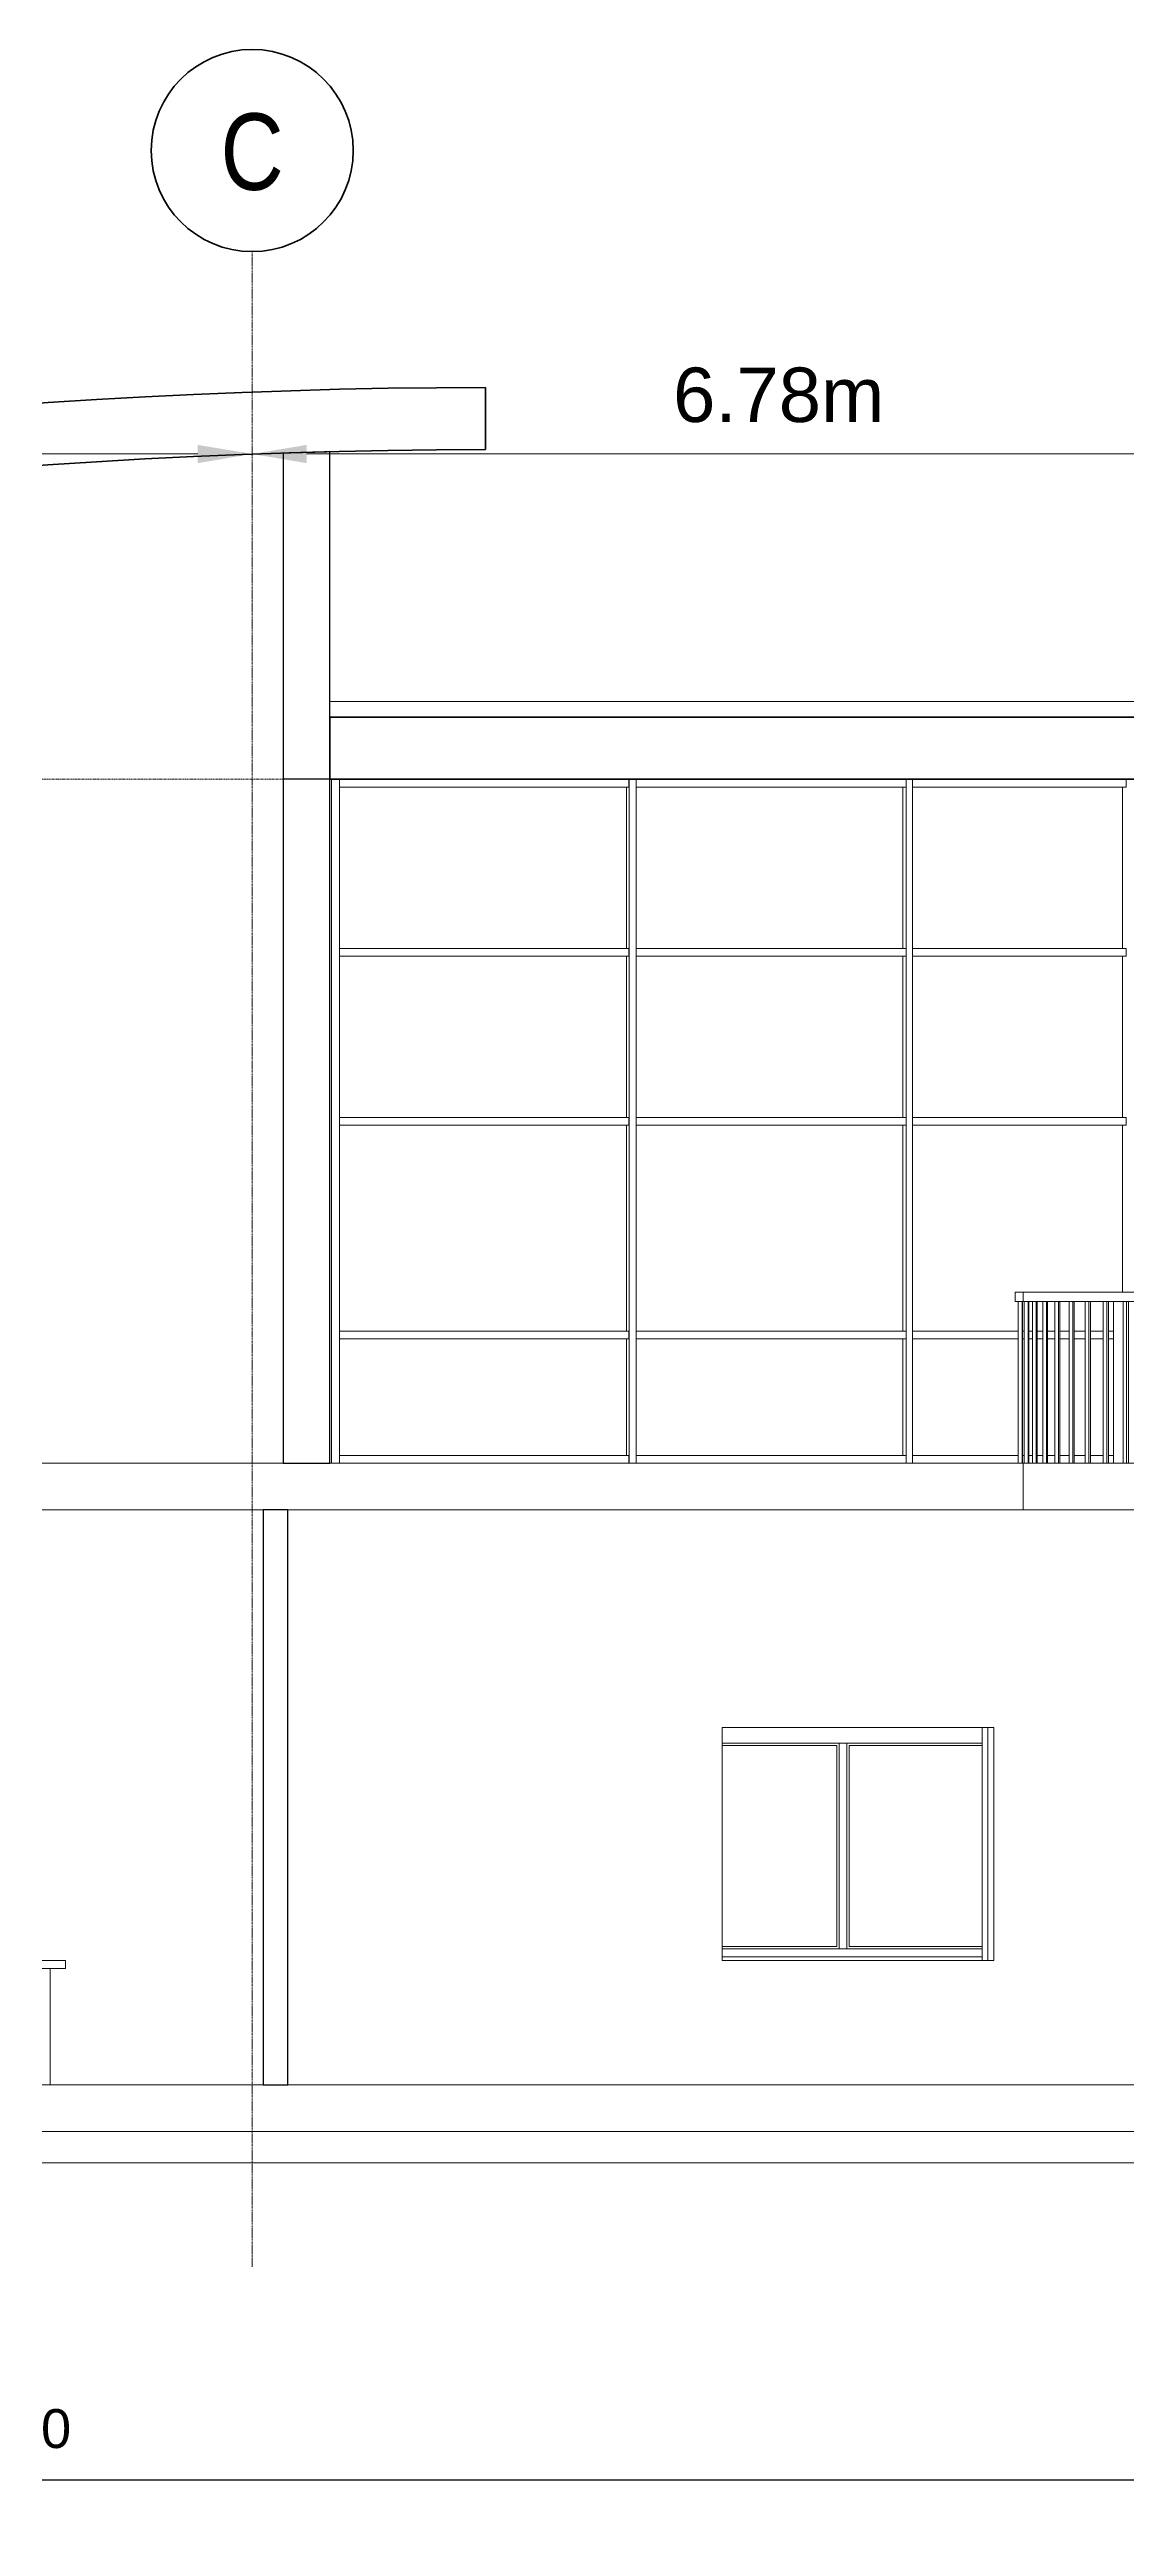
# Model space of a CAD drawing. Header units: millimetres. Extents: x -11910 to 25931, y -2840 to 13095.
# Drawn here: x 8075 to 15003, y -2840 to 13095 of the extents above; entities that cross this region are included whole.
import ezdxf

# ---------------------------------------------------------------- set-up
doc = ezdxf.new("R2010")
doc.units = ezdxf.units.MM
doc.linetypes.add('AEC_Centre', pattern=[24, 12, -4, 4, -4])
doc.linetypes.add('Grid Line', pattern=[21, 12, -3, 3, -3])
for name, color, linetype, lineweight in [('A-G22-M-FloorOutline', 6, 'Continuous', 15), ('A-G23-M-StairHandrail', 1, 'Continuous', 15), ('A-G24-M-Roofs', 4, 'Continuous', 15), ('A-G25-M-Walls', 7, 'Continuous', 15), ('A-G252-M-WallsInterior', 7, 'Continuous', 15), ('A-G321-M-WindowCills', 3, 'Continuous', 15), ('A-G321-M-Windows', 6, 'Continuous', 15), ('A-G4-M-FFE', 5, 'Continuous', 15), ('A-G421-M-GridsStructural', 1, 'Continuous', 5), ('A-Z051-M-Levels', 6, 'Continuous', 5), ('A-Z23-D-Dimensions', 7, 'Continuous', 5)]:
    doc.layers.add(name, color=color, linetype=linetype, lineweight=lineweight)
doc.styles.add('WF-2.5', font='arial.ttf', dxfattribs={"height": 2.5})
doc.styles.add('WF-3.5', font='arial.ttf', dxfattribs={"height": 3.5})
doc.dimstyles.new('WF-Dims', dxfattribs={"dimtxt": 2.5, "dimasz": 2.5, "dimexe": 3, "dimexo": 3, "dimgap": 2, "dimtad": 1, "dimdec": 0, "dimzin": 0, "dimdsep": 46, "dimtxsty": 'WF-2.5', "dimcen": 0, "dimadec": 0, "dimazin": 0, "dimtfac": 1, "dimtdec": 0, "dimtix": 1, "dimtofl": 0, "dimtmove": 0, "dimatfit": 3, "dimfxl": 1, "dimtolj": 1, "dimtzin": 0, "dimarcsym": 0})
doc.dimstyles.new('WF-Dims-Grid', dxfattribs={"dimtxt": 3.5, "dimasz": 3.5, "dimexe": 3, "dimexo": 3, "dimgap": 2, "dimtad": 1, "dimlfac": 0.001, "dimzin": 0, "dimdsep": 46, "dimtxsty": 'WF-3.5', "dimcen": 0, "dimse1": 1, "dimse2": 1, "dimclrd": 1, "dimclrt": 1, "dimadec": 0, "dimazin": 0, "dimtfac": 1, "dimtix": 1, "dimtofl": 0, "dimtmove": 0, "dimatfit": 3, "dimfxl": 1, "dimtolj": 1, "dimtzin": 0, "dimlwd": 18, "dimarcsym": 0})

# ---------------------------------------------------------------- blocks, each defined once
blk = doc.blocks.new('Curtain Wall Panel - Plain - Curtain Wall Panel - Plain-239387-Section 2')
at = {"layer": 'A-G321-M-Windows'}
for p, q in [((13139, 2185), (12402, 2185)), ((13139, 890), (13139, 2185)), ((13154, 2200), (13154, 875)), ((12402, 890), (13139, 890)), ((13154, 875), (12402, 875))]:
    blk.add_line(p, q, dxfattribs=at)
blk = doc.blocks.new('Curtain Wall Panel - Plain - Curtain Wall Panel - Plain-V1-Section 2')
at = {"layer": 'A-G321-M-Windows'}
for p, q in [((13204, 875), (13204, 2200)), ((13219, 2185), (13219, 890)), ((14074, 2185), (13219, 2185)), ((14074, 875), (13204, 875)), ((13219, 890), (14074, 890))]:
    blk.add_line(p, q, dxfattribs=at)
blk = doc.blocks.new('Rectangular Mullion - 50 x 250mm-239385-Section 2')
at = {"layer": 'A-G321-M-WindowCills'}
blk.add_line((13179, 875), (12402, 875), dxfattribs=at)
blk = doc.blocks.new('Rectangular Mullion - 50 x 250mm-V2-Section 2')
at = {"layer": 'A-G321-M-WindowCills'}
blk.add_line((14074, 875), (13179, 875), dxfattribs=at)
blk = doc.blocks.new('Rectangular Mullion - 50 x 100mm-227649-Section 2')
at = {"layer": 'A-G321-M-WindowCills'}
for p, q in [((13154, 2200), (13154, 875)), ((13204, 875), (13204, 2200)), ((13204, 875), (13154, 875))]:
    blk.add_line(p, q, dxfattribs=at)
blk = doc.blocks.new('Concept Table - Grade 1 - Conference Table-246450-Section 2')
at = {"layer": 'A-G4-M-FFE', "lineweight": 5}
for p, q in [((5979, 800), (8179, 800)), ((5979, 800), (5979, 750)), ((8179, 800), (8179, 750)), ((8179, 750), (5979, 750)), ((6079, 750), (6079, 0)), ((6179, 0), (6179, 750)), ((7979, 750), (7979, 0)), ((8079, 0), (8079, 750)), ((6179, 0), (6079, 0)), ((8079, 0), (7979, 0))]:
    blk.add_line(p, q, dxfattribs=at)
blk = doc.blocks.new('System Panel - Concept Glazed-259674-Section 2')
at = {"layer": 'A-G321-M-Windows'}
blk.add_line((13565, 4050), (13565, 4800), dxfattribs=at)
blk = doc.blocks.new('System Panel - Concept Glazed-259673-Section 2')
at = {"layer": 'A-G321-M-Windows'}
blk.add_line((11787, 4050), (11787, 4800), dxfattribs=at)
blk = doc.blocks.new('System Panel - Concept Glazed-V11-Section 2')
at = {"layer": 'A-G321-M-Windows'}
blk.add_line((14978, 5100), (14978, 6175), dxfattribs=at)
blk = doc.blocks.new('System Panel - Concept Glazed-V12-Section 2')
at = {"layer": 'A-G321-M-Windows'}
blk.add_line((13565, 4850), (13565, 6175), dxfattribs=at)
blk = doc.blocks.new('System Panel - Concept Glazed-V13-Section 2')
at = {"layer": 'A-G321-M-Windows'}
blk.add_line((11787, 4850), (11787, 6175), dxfattribs=at)
blk = doc.blocks.new('System Panel - Concept Glazed-V14-Section 2')
at = {"layer": 'A-G321-M-Windows'}
blk.add_line((14978, 6225), (14978, 7262), dxfattribs=at)
blk = doc.blocks.new('System Panel - Concept Glazed-V15-Section 2')
at = {"layer": 'A-G321-M-Windows'}
blk.add_line((13565, 6225), (13565, 7262), dxfattribs=at)
blk = doc.blocks.new('System Panel - Concept Glazed-V16-Section 2')
at = {"layer": 'A-G321-M-Windows'}
blk.add_line((11787, 6225), (11787, 7262), dxfattribs=at)
blk = doc.blocks.new('Rectangular Mullion - Concept 50x150mm-259631-Section 2')
at = {"layer": 'A-G321-M-WindowCills'}
for p, q in [((9940, 8350), (9940, 8400)), ((11802, 8350), (9940, 8350)), ((11802, 8350), (11802, 8400))]:
    blk.add_line(p, q, dxfattribs=at)
blk = doc.blocks.new('Rectangular Mullion - Concept 50x150mm-V17-Section 2')
at = {"layer": 'A-G321-M-WindowCills'}
for q in [(13627, 8350), (15002, 8400)]:
    blk.add_line((15002, 8350), q, dxfattribs=at)
blk = doc.blocks.new('Rectangular Mullion - Concept 50x150mm-V18-Section 2')
at = {"layer": 'A-G321-M-WindowCills'}
for q in [(11850, 8350), (13585, 8400)]:
    blk.add_line((13585, 8350), q, dxfattribs=at)
blk = doc.blocks.new('Rectangular Mullion - Concept 50x150mm-259666-Section 2')
at = {"layer": 'A-G321-M-WindowCills'}
for p, q in [((13627, 4050), (14307, 4050)), ((14335, 4050), (14346, 4050)), ((14375, 4050), (14399, 4050)), ((14429, 4050), (14465, 4050)), ((14495, 4050), (14543, 4050)), ((14575, 4050), (14634, 4050)), ((14666, 4050), (14738, 4050)), ((14771, 4050), (14854, 4050)), ((14887, 4050), (14920, 4050))]:
    blk.add_line(p, q, dxfattribs=at)
blk = doc.blocks.new('Rectangular Mullion - Concept 50x150mm-V19-Section 2')
at = {"layer": 'A-G321-M-WindowCills'}
for p in [(11850, 4050), (13585, 4000)]:
    blk.add_line(p, (13585, 4050), dxfattribs=at)
blk = doc.blocks.new('Rectangular Mullion - Concept 50x150mm-259667-Section 2')
at = {"layer": 'A-G321-M-WindowCills'}
for p, q in [((9940, 4000), (9940, 4050)), ((9940, 4050), (11802, 4050)), ((11802, 4000), (11802, 4050))]:
    blk.add_line(p, q, dxfattribs=at)
blk = doc.blocks.new('Rectangular Mullion - Concept 50x150mm-259677-Section 2')
at = {"layer": 'A-G321-M-WindowCills'}
for p, q in [((9890, 4825), (9890, 4000)), ((9940, 4825), (9940, 4000))]:
    blk.add_line(p, q, dxfattribs=at)
blk = doc.blocks.new('Rectangular Mullion - Concept 50x150mm-259678-Section 2')
at = {"layer": 'A-G321-M-WindowCills'}
for p, q in [((9890, 6200), (9890, 4825)), ((9940, 6200), (9940, 4825))]:
    blk.add_line(p, q, dxfattribs=at)
blk = doc.blocks.new('Rectangular Mullion - Concept 50x150mm-248201-Section 2')
at = {"layer": 'A-G321-M-WindowCills'}
for p, q in [((9890, 7287), (9890, 6200)), ((9940, 7287), (9940, 6200))]:
    blk.add_line(p, q, dxfattribs=at)
blk = doc.blocks.new('Rectangular Mullion - Concept 50x150mm-259646-Section 2')
at = {"layer": 'A-G321-M-WindowCills'}
for p, q in [((9890, 8400), (9890, 7288)), ((9940, 8400), (9940, 7288))]:
    blk.add_line(p, q, dxfattribs=at)
blk = doc.blocks.new('Rectangular Mullion - Concept 50x150mm-259669-Section 2')
at = {"layer": 'A-G321-M-WindowCills'}
for p, q in [((14307, 4850), (13627, 4850)), ((14307, 4800), (13627, 4800)), ((14346, 4850), (14335, 4850)), ((14346, 4800), (14335, 4800)), ((14399, 4850), (14375, 4850)), ((14399, 4800), (14375, 4800)), ((14465, 4850), (14429, 4850)), ((14465, 4800), (14429, 4800)), ((14543, 4850), (14495, 4850)), ((14543, 4800), (14495, 4800)), ((14634, 4850), (14575, 4850)), ((14634, 4800), (14575, 4800)), ((14738, 4850), (14666, 4850)), ((14738, 4800), (14666, 4800)), ((14854, 4850), (14771, 4850)), ((14854, 4800), (14771, 4800)), ((14920, 4850), (14887, 4850)), ((14920, 4800), (14887, 4800))]:
    blk.add_line(p, q, dxfattribs=at)
blk = doc.blocks.new('Rectangular Mullion - Concept 50x150mm-V20-Section 2')
at = {"layer": 'A-G321-M-WindowCills'}
for p, q in [((13585, 4850), (11850, 4850)), ((13585, 4800), (11850, 4800)), ((13585, 4825), (13585, 4850)), ((13585, 4800), (13585, 4825))]:
    blk.add_line(p, q, dxfattribs=at)
blk = doc.blocks.new('Rectangular Mullion - Concept 50x150mm-259670-Section 2')
at = {"layer": 'A-G321-M-WindowCills'}
for p, q in [((9940, 4800), (9940, 4850)), ((11802, 4850), (9940, 4850)), ((11802, 4800), (9940, 4800)), ((11802, 4825), (11802, 4850)), ((11802, 4800), (11802, 4825))]:
    blk.add_line(p, q, dxfattribs=at)
blk = doc.blocks.new('Rectangular Mullion - Concept 50x150mm-V21-Section 2')
at = {"layer": 'A-G321-M-WindowCills'}
for p, q in [((15002, 6225), (13627, 6225)), ((15002, 6200), (15002, 6225)), ((15002, 6175), (13627, 6175)), ((15002, 6175), (15002, 6200))]:
    blk.add_line(p, q, dxfattribs=at)
blk = doc.blocks.new('Rectangular Mullion - Concept 50x150mm-V22-Section 2')
at = {"layer": 'A-G321-M-WindowCills'}
for p, q in [((13585, 6225), (11850, 6225)), ((13585, 6200), (13585, 6225)), ((13585, 6175), (11850, 6175)), ((13585, 6175), (13585, 6200))]:
    blk.add_line(p, q, dxfattribs=at)
blk = doc.blocks.new('Rectangular Mullion - Concept 50x150mm-248190-Section 2')
at = {"layer": 'A-G321-M-WindowCills'}
for p, q in [((9940, 6175), (9940, 6225)), ((11802, 6225), (9940, 6225)), ((11802, 6200), (11802, 6225)), ((11802, 6175), (9940, 6175)), ((11802, 6175), (11802, 6200))]:
    blk.add_line(p, q, dxfattribs=at)
blk = doc.blocks.new('Rectangular Mullion - Concept 50x150mm-V23-Section 2')
at = {"layer": 'A-G321-M-WindowCills'}
for p, q in [((15002, 7312), (13627, 7312)), ((15002, 7262), (13627, 7262)), ((15002, 7288), (15002, 7312)), ((15002, 7262), (15002, 7288))]:
    blk.add_line(p, q, dxfattribs=at)
blk = doc.blocks.new('Rectangular Mullion - Concept 50x150mm-V24-Section 2')
at = {"layer": 'A-G321-M-WindowCills'}
for p, q in [((13585, 7312), (11850, 7312)), ((13585, 7262), (11850, 7262)), ((13585, 7288), (13585, 7312)), ((13585, 7262), (13585, 7288))]:
    blk.add_line(p, q, dxfattribs=at)
blk = doc.blocks.new('Rectangular Mullion - Concept 50x150mm-259642-Section 2')
at = {"layer": 'A-G321-M-WindowCills'}
for p, q in [((9940, 7262), (9940, 7312)), ((11802, 7312), (9940, 7312)), ((11802, 7262), (9940, 7262)), ((11802, 7288), (11802, 7312)), ((11802, 7262), (11802, 7288))]:
    blk.add_line(p, q, dxfattribs=at)
blk = doc.blocks.new('Rectangular Mullion - Concept 50x150mm-259671-Section 2')
at = {"layer": 'A-G321-M-WindowCills'}
for p, q in [((13587, 4825), (13587, 4000)), ((13627, 4825), (13627, 4000))]:
    blk.add_line(p, q, dxfattribs=at)
blk = doc.blocks.new('Rectangular Mullion - Concept 50x150mm-V25-Section 2')
at = {"layer": 'A-G321-M-WindowCills'}
for p, q in [((11803, 4825), (11803, 4000)), ((11850, 4825), (11850, 4000))]:
    blk.add_line(p, q, dxfattribs=at)
blk = doc.blocks.new('Rectangular Mullion - Concept 50x150mm-V27-Section 2')
at = {"layer": 'A-G321-M-WindowCills'}
for p, q in [((13587, 6200), (13587, 4825)), ((13627, 6200), (13627, 4825))]:
    blk.add_line(p, q, dxfattribs=at)
blk = doc.blocks.new('Rectangular Mullion - Concept 50x150mm-V28-Section 2')
at = {"layer": 'A-G321-M-WindowCills'}
for p, q in [((11803, 6200), (11803, 4825)), ((11850, 6200), (11850, 4825))]:
    blk.add_line(p, q, dxfattribs=at)
blk = doc.blocks.new('Rectangular Mullion - Concept 50x150mm-V30-Section 2')
at = {"layer": 'A-G321-M-WindowCills'}
for p, q in [((13587, 7287), (13587, 6200)), ((13627, 7287), (13627, 6200))]:
    blk.add_line(p, q, dxfattribs=at)
blk = doc.blocks.new('Rectangular Mullion - Concept 50x150mm-V31-Section 2')
at = {"layer": 'A-G321-M-WindowCills'}
for p, q in [((11803, 7287), (11803, 6200)), ((11850, 7287), (11850, 6200))]:
    blk.add_line(p, q, dxfattribs=at)
blk = doc.blocks.new('Rectangular Mullion - Concept 50x150mm-V33-Section 2')
at = {"layer": 'A-G321-M-WindowCills'}
for p, q in [((13587, 8400), (13587, 7288)), ((13627, 8400), (13627, 7288))]:
    blk.add_line(p, q, dxfattribs=at)
blk = doc.blocks.new('Rectangular Mullion - Concept 50x150mm-V34-Section 2')
at = {"layer": 'A-G321-M-WindowCills'}
for p, q in [((11803, 8400), (11803, 7288)), ((11850, 8400), (11850, 7288))]:
    blk.add_line(p, q, dxfattribs=at)
blk = doc.blocks.new('Railing - Concept 25mm-258229-Section 2')
at = {"layer": 'A-G23-M-StairHandrail'}
for p, q in [((16175, 4000), (16175, 5040)), ((16191, 4000), (16191, 5040))]:
    blk.add_line(p, q, dxfattribs=at)
blk = doc.blocks.new('Railing - Concept 25mm-V36-Section 2')
at = {"layer": 'A-G23-M-StairHandrail'}
for p, q in [((15982, 4000), (15982, 5040)), ((16000, 4000), (16000, 5040)), ((16018, 5040), (16018, 4000))]:
    blk.add_line(p, q, dxfattribs=at)
blk = doc.blocks.new('Railing - Concept 25mm-V37-Section 2')
at = {"layer": 'A-G23-M-StairHandrail'}
for p, q in [((15790, 4000), (15790, 5040)), ((15808, 4000), (15808, 5040)), ((15825, 5040), (15825, 4000))]:
    blk.add_line(p, q, dxfattribs=at)
blk = doc.blocks.new('Railing - Concept 25mm-V38-Section 2')
at = {"layer": 'A-G23-M-StairHandrail'}
for p, q in [((15607, 4000), (15607, 5040)), ((15626, 4000), (15626, 5040)), ((15642, 5040), (15642, 4000))]:
    blk.add_line(p, q, dxfattribs=at)
blk = doc.blocks.new('Railing - Concept 25mm-V39-Section 2')
at = {"layer": 'A-G23-M-StairHandrail'}
for p, q in [((15434, 4000), (15434, 5040)), ((15454, 4000), (15454, 5040)), ((15469, 5040), (15469, 4000))]:
    blk.add_line(p, q, dxfattribs=at)
blk = doc.blocks.new('Railing - Concept 25mm-V40-Section 2')
at = {"layer": 'A-G23-M-StairHandrail'}
for p, q in [((15272, 4000), (15272, 5040)), ((15293, 4000), (15293, 5040)), ((15307, 5040), (15307, 4000))]:
    blk.add_line(p, q, dxfattribs=at)
blk = doc.blocks.new('Railing - Concept 25mm-V41-Section 2')
at = {"layer": 'A-G23-M-StairHandrail'}
for p, q in [((15121, 4000), (15121, 5040)), ((15143, 4000), (15143, 5040)), ((15156, 5040), (15156, 4000))]:
    blk.add_line(p, q, dxfattribs=at)
blk = doc.blocks.new('Railing - Concept 25mm-V42-Section 2')
at = {"layer": 'A-G23-M-StairHandrail'}
for p, q in [((14982, 4000), (14982, 5040)), ((15004, 4000), (15004, 5040)), ((15016, 5040), (15016, 4000))]:
    blk.add_line(p, q, dxfattribs=at)
blk = doc.blocks.new('Railing - Concept 25mm-V43-Section 2')
at = {"layer": 'A-G23-M-StairHandrail'}
for p, q in [((14854, 4000), (14854, 5040)), ((14876, 4000), (14876, 5040)), ((14887, 5040), (14887, 4000))]:
    blk.add_line(p, q, dxfattribs=at)
blk = doc.blocks.new('Railing - Concept 25mm-V44-Section 2')
at = {"layer": 'A-G23-M-StairHandrail'}
for p, q in [((14738, 4000), (14738, 5040)), ((14761, 4000), (14761, 5040)), ((14771, 5040), (14771, 4000))]:
    blk.add_line(p, q, dxfattribs=at)
blk = doc.blocks.new('Railing - Concept 25mm-V45-Section 2')
at = {"layer": 'A-G23-M-StairHandrail'}
for p, q in [((14634, 4000), (14634, 5040)), ((14658, 4000), (14658, 5040)), ((14666, 5040), (14666, 4000))]:
    blk.add_line(p, q, dxfattribs=at)
blk = doc.blocks.new('Railing - Concept 25mm-V46-Section 2')
at = {"layer": 'A-G23-M-StairHandrail'}
for p, q in [((14543, 4000), (14543, 5040)), ((14567, 4000), (14567, 5040)), ((14575, 5040), (14575, 4000))]:
    blk.add_line(p, q, dxfattribs=at)
blk = doc.blocks.new('Railing - Concept 25mm-V47-Section 2')
at = {"layer": 'A-G23-M-StairHandrail'}
for p, q in [((14465, 4000), (14465, 5040)), ((14489, 4000), (14489, 5040)), ((14495, 5040), (14495, 4000))]:
    blk.add_line(p, q, dxfattribs=at)
blk = doc.blocks.new('Railing - Concept 25mm-V48-Section 2')
at = {"layer": 'A-G23-M-StairHandrail'}
for p, q in [((14399, 4000), (14399, 5040)), ((14423, 4000), (14423, 5040)), ((14429, 5040), (14429, 4000))]:
    blk.add_line(p, q, dxfattribs=at)
blk = doc.blocks.new('Railing - Concept 25mm-V49-Section 2')
at = {"layer": 'A-G23-M-StairHandrail'}
for p, q in [((14346, 4000), (14346, 5040)), ((14371, 4000), (14371, 5040)), ((14375, 5040), (14375, 4000))]:
    blk.add_line(p, q, dxfattribs=at)
blk = doc.blocks.new('Railing - Concept 25mm-V50-Section 2')
at = {"layer": 'A-G23-M-StairHandrail'}
for p, q in [((14307, 4000), (14307, 5040)), ((14332, 4000), (14332, 5040)), ((14335, 5040), (14335, 4000))]:
    blk.add_line(p, q, dxfattribs=at)
blk = doc.blocks.new('Railing - Railing-256328-Section 2')
at = {"layer": 'A-G23-M-StairHandrail', "lineweight": 20}
for p, q in [((14338, 5100), (14288, 5100)), ((14288, 5100), (14288, 5040)), ((14338, 5040), (14338, 5100)), ((14288, 5040), (14338, 5040))]:
    blk.add_line(p, q, dxfattribs=at)
at = {"layer": 'A-G23-M-StairHandrail'}
for p, q in [((16218, 5100), (14338, 5100)), ((16218, 5040), (16218, 5100)), ((14338, 5040), (16218, 5040))]:
    blk.add_line(p, q, dxfattribs=at)
for name in ['Railing - Concept 25mm-V50-Section 2', 'Railing - Concept 25mm-V49-Section 2', 'Railing - Concept 25mm-V48-Section 2', 'Railing - Concept 25mm-V47-Section 2', 'Railing - Concept 25mm-V46-Section 2', 'Railing - Concept 25mm-V45-Section 2', 'Railing - Concept 25mm-V44-Section 2', 'Railing - Concept 25mm-V43-Section 2', 'Railing - Concept 25mm-V42-Section 2', 'Railing - Concept 25mm-V41-Section 2', 'Railing - Concept 25mm-V40-Section 2', 'Railing - Concept 25mm-V39-Section 2', 'Railing - Concept 25mm-V38-Section 2', 'Railing - Concept 25mm-V37-Section 2', 'Railing - Concept 25mm-V36-Section 2', 'Railing - Concept 25mm-258229-Section 2']:
    blk.add_blockref(name, (0, 0))
blk = doc.blocks.new('Grid - AEC-Grid_Head_Circle-202168-Section 2')
at = {"layer": 'A-G421-M-GridsStructural', "lineweight": 50}
blk.add_circle((-6921, 12445), 650, dxfattribs=at)
blk = doc.blocks.new('*D163')
at = {"layer": 'A-Z23-D-Dimensions', "color": 1, "lineweight": 18, "transparency": 16777216}
blk.add_line((2979, 10493), (9029, 10493), dxfattribs=at)
at = {"layer": 'A-Z23-D-Dimensions', "color": 1, "transparency": 16777216}
for points in [[(2979, 10551), (2979, 10434), (2629, 10493)], [(9029, 10551), (9029, 10434), (9379, 10493)]]:
    blk.add_solid(points, dxfattribs=at)
at = {"layer": 'Defpoints', "color": 0, "transparency": 16777216}
for p in [(2629, 11795), (9379, 11795), (9379, 10493)]:
    blk.add_point(p, dxfattribs=at)
at = {"layer": 'A-Z23-D-Dimensions', "color": 1, "transparency": 16777216, "insert": (6004, 10871), "char_height": 350, "attachment_point": 5, "style": 'WF-3.5'}
blk.add_mtext('\\A1;6.75m', dxfattribs=at)
blk = doc.blocks.new('*D164')
at = {"layer": 'A-Z23-D-Dimensions', "color": 1, "lineweight": 18, "transparency": 16777216}
blk.add_line((9729, 10493), (15804, 10493), dxfattribs=at)
at = {"layer": 'A-Z23-D-Dimensions', "color": 1, "transparency": 16777216}
for points in [[(9729, 10551), (9729, 10434), (9379, 10493)], [(15804, 10551), (15804, 10434), (16154, 10493)]]:
    blk.add_solid(points, dxfattribs=at)
at = {"layer": 'Defpoints', "color": 0, "transparency": 16777216}
for p in [(9379, 11795), (16154, 11795), (16154, 10493)]:
    blk.add_point(p, dxfattribs=at)
at = {"layer": 'A-Z23-D-Dimensions', "color": 1, "transparency": 16777216, "insert": (12766, 10871), "char_height": 350, "attachment_point": 5, "style": 'WF-3.5'}
blk.add_mtext('\\A1;6.78m', dxfattribs=at)
blk = doc.blocks.new('*D166')
at = {"layer": 'A-Z23-D-Dimensions', "color": 0, "lineweight": -2, "transparency": 16777216}
for p, q in [((-7121, -800), (-7121, -2840)), ((22579, -800), (22579, -2840)), ((-6871, -2540), (22329, -2540))]:
    blk.add_line(p, q, dxfattribs=at)
at = {"layer": 'A-Z23-D-Dimensions', "color": 0, "transparency": 16777216}
for points in [[(-6871, -2498), (-6871, -2582), (-7121, -2540)], [(22329, -2498), (22329, -2582), (22579, -2540)]]:
    blk.add_solid(points, dxfattribs=at)
at = {"layer": 'Defpoints', "color": 0, "transparency": 16777216}
for p in [(-7121, -500), (22579, -500), (22579, -2540)]:
    blk.add_point(p, dxfattribs=at)
at = {"layer": 'A-Z23-D-Dimensions', "color": 0, "transparency": 16777216, "insert": (7729, -2212), "char_height": 250, "attachment_point": 5, "style": 'WF-2.5'}
blk.add_mtext('\\A1;29700', dxfattribs=at)

msp = doc.modelspace()

# ---------------------------------------------------------------- linework, layer by layer
at = {"layer": 'A-G22-M-FloorOutline', "lineweight": 18}
for p, q in [((14338.285, 4000), (-7121.198, 4000)), ((14338.285, 3700), (14338.285, 4000)), ((-7121.198, 3700), (14338.285, 3700)), ((22578.802, 0), (8078.802, 0)), ((-7121.198, -300), (22578.802, -300))]:
    msp.add_line(p, q, dxfattribs=at)
at = {"layer": 'A-G22-M-FloorOutline'}
for p, q in [((14338.285, 4000), (16055.381, 4000)), ((16056.608, 3700), (14338.285, 3700))]:
    msp.add_line(p, q, dxfattribs=at)
at = {"layer": 'A-G24-M-Roofs', "lineweight": 50}
for p, q in [((10878.802, 10521.417), (10878.802, 10921.419)), ((22578.802, 8800), (9878.802, 8800)), ((9878.802, 8800), (9878.802, 8400)), ((9878.802, 8400), (22578.802, 8400))]:
    msp.add_line(p, q, dxfattribs=at)
for radius, start, end in [(44957.828, 90.1820485, 115.6243225), (44557.828, 90.1836828, 115.8712822)]:
    msp.add_arc((11021.649, -34036.181), radius, start, end, dxfattribs=at)
at = {"layer": 'A-G25-M-Walls', "lineweight": 25}
for p, q in [((9578.802, 10498.28), (9578.802, 8400)), ((9878.802, 8800), (9878.802, 10506.988))]:
    msp.add_line(p, q, dxfattribs=at)
at = {"layer": 'A-G25-M-Walls'}
for p, q in [((22578.802, 8900), (9878.802, 8900)), ((12402.353, 2200), (14073.956, 2200)), ((14073.956, 825), (12402.353, 825)), ((-7121.198, -500), (22578.802, -500))]:
    msp.add_line(p, q, dxfattribs=at)
at = {"layer": 'A-G25-M-Walls', "lineweight": 25}
msp.add_arc((11021.649, -34036.181), 44557.828, 91.4697183, 91.8556439, dxfattribs=at)
at = {"layer": 'A-G252-M-WallsInterior', "lineweight": 25}
for p, q in [((9878.802, 8400), (9578.802, 8400)), ((9578.802, 8400), (9578.802, 4000)), ((9878.802, 4000), (9878.802, 8400)), ((9578.802, 4000), (9878.802, 4000)), ((9608.847, 3700), (9448.851, 3700)), ((9448.851, 3700), (9448.851, 0)), ((9608.847, 0), (9608.847, 3700)), ((9448.851, 0), (9608.847, 0))]:
    msp.add_line(p, q, dxfattribs=at)
at = {"layer": 'A-G252-M-WallsInterior'}
for p, q in [((14919.536, 4000), (14919.536, 5040)), ((12402.353, 800), (12402.353, 2300)), ((12402.353, 2300), (14148.941, 2300)), ((14073.956, 800), (14073.956, 2300)), ((14110.496, 800), (14110.496, 2300)), ((14148.941, 2300), (14148.941, 800)), ((14148.941, 800), (12402.353, 800))]:
    msp.add_line(p, q, dxfattribs=at)
for start, end in [(92.9048101, 93.3297507), (91.9747543, 92.3945573)]:
    msp.add_arc((11021.649, -34036.181), 44557.828, start, end, dxfattribs=at)
at = {"layer": 'A-G421-M-GridsStructural', "linetype": 'Grid Line'}
msp.add_line((9378.802, -1169.091), (9378.802, 11794.592), dxfattribs=at)
at = {"layer": 'A-Z051-M-Levels', "linetype": 'AEC_Centre'}
for p, q in [((-9860.181, 8400), (25930.601, 8400)), ((-9860.181, 4000), (25930.601, 4000)), ((-9860.181, 0), (25930.601, 0))]:
    msp.add_line(p, q, dxfattribs=at)

# ---------------------------------------------------------------- block references
at = {"layer": 'A-G23-M-StairHandrail'}
msp.add_blockref('Railing - Railing-256328-Section 2', (0, 0), dxfattribs=at)
at = {"layer": 'A-G321-M-WindowCills'}
for name in ['Rectangular Mullion - Concept 50x150mm-259646-Section 2', 'Rectangular Mullion - Concept 50x150mm-259631-Section 2', 'Rectangular Mullion - Concept 50x150mm-V34-Section 2', 'Rectangular Mullion - Concept 50x150mm-V18-Section 2', 'Rectangular Mullion - Concept 50x150mm-V33-Section 2', 'Rectangular Mullion - Concept 50x150mm-V17-Section 2', 'Rectangular Mullion - Concept 50x150mm-248201-Section 2', 'Rectangular Mullion - Concept 50x150mm-259642-Section 2', 'Rectangular Mullion - Concept 50x150mm-V31-Section 2', 'Rectangular Mullion - Concept 50x150mm-V24-Section 2', 'Rectangular Mullion - Concept 50x150mm-V30-Section 2', 'Rectangular Mullion - Concept 50x150mm-V23-Section 2', 'Rectangular Mullion - Concept 50x150mm-248190-Section 2', 'Rectangular Mullion - Concept 50x150mm-V22-Section 2', 'Rectangular Mullion - Concept 50x150mm-V21-Section 2', 'Rectangular Mullion - Concept 50x150mm-259678-Section 2', 'Rectangular Mullion - Concept 50x150mm-V28-Section 2', 'Rectangular Mullion - Concept 50x150mm-V27-Section 2', 'Rectangular Mullion - Concept 50x150mm-259677-Section 2', 'Rectangular Mullion - Concept 50x150mm-259670-Section 2', 'Rectangular Mullion - Concept 50x150mm-V25-Section 2', 'Rectangular Mullion - Concept 50x150mm-V20-Section 2', 'Rectangular Mullion - Concept 50x150mm-259671-Section 2', 'Rectangular Mullion - Concept 50x150mm-259669-Section 2', 'Rectangular Mullion - Concept 50x150mm-259667-Section 2', 'Rectangular Mullion - Concept 50x150mm-V19-Section 2', 'Rectangular Mullion - Concept 50x150mm-259666-Section 2', 'Rectangular Mullion - 50 x 100mm-227649-Section 2', 'Rectangular Mullion - 50 x 250mm-239385-Section 2', 'Rectangular Mullion - 50 x 250mm-V2-Section 2']:
    msp.add_blockref(name, (0, 0), dxfattribs=at)
at = {"layer": 'A-G321-M-Windows'}
for name, p in [('System Panel - Concept Glazed-V16-Section 2', (0, 1087.5)), ('System Panel - Concept Glazed-V15-Section 2', (0, 1087.5)), ('System Panel - Concept Glazed-V14-Section 2', (0, 1087.5)), ('System Panel - Concept Glazed-V16-Section 2', (0, 0)), ('System Panel - Concept Glazed-V15-Section 2', (0, 0)), ('System Panel - Concept Glazed-V14-Section 2', (0, 0)), ('System Panel - Concept Glazed-V13-Section 2', (0, 0)), ('System Panel - Concept Glazed-V12-Section 2', (0, 0)), ('System Panel - Concept Glazed-V11-Section 2', (0, 0)), ('System Panel - Concept Glazed-259673-Section 2', (0, 0)), ('System Panel - Concept Glazed-259674-Section 2', (0, 0)), ('Curtain Wall Panel - Plain - Curtain Wall Panel - Plain-239387-Section 2', (0, 0)), ('Curtain Wall Panel - Plain - Curtain Wall Panel - Plain-V1-Section 2', (0, 0))]:
    msp.add_blockref(name, p, dxfattribs=at)
at = {"layer": 'A-G4-M-FFE'}
msp.add_blockref('Concept Table - Grade 1 - Conference Table-246450-Section 2', (0, 0), dxfattribs=at)
at = {"layer": 'A-G421-M-GridsStructural', "lineweight": 50}
msp.add_blockref('Grid - AEC-Grid_Head_Circle-202168-Section 2', (16300, 0), dxfattribs=at)

# ---------------------------------------------------------------- texts
at = {"layer": 'A-G421-M-GridsStructural', "insert": (9378.68, 12683.654), "char_height": 491.64134, "width": 486, "attachment_point": 2, "line_spacing_factor": 0.968573}
msp.add_mtext('\\fArial Narrow|b0|i0|c0|p34|;C', dxfattribs=at)

# ---------------------------------------------------------------- dimensions: what is measured, and where the dimension line sits
at = {"layer": 'A-Z23-D-Dimensions'}
for base, p1, p2, picture, middle in [((9378.802, 10492.606), (2628.802, 11794.592), (9378.802, 11794.592), '*D163', (6003.802, 10871.307)), ((16153.802350679, 10492.606355697), (9378.802350679, 11794.59201859), (16153.802350679, 11794.59201859), '*D164', (12766.302350679, 10871.3069014))]:
    dim = msp.add_linear_dim(base=base, p1=p1, p2=p2, dimstyle='WF-Dims-Grid', override={"dimpost": 'm'}, dxfattribs=at)
    dim.commit()
    dim.dimension.update_dxf_attribs({"geometry": picture, "text_midpoint": middle})
dim = msp.add_linear_dim(base=(22578.802, -2540.03), p1=(-7121.198, -500), p2=(22578.802, -500), dimstyle='WF-Dims', dxfattribs=at)
dim.commit()
dim.dimension.update_dxf_attribs({"geometry": '*D166', "text_midpoint": (7728.802, -2212.387)})

doc.saveas('drawing.dxf')
